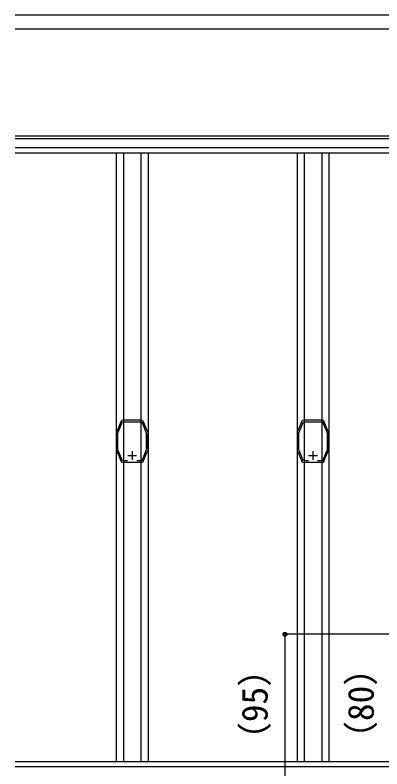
# Model space of a CAD drawing. Units: millimetres, scale not verified. Extents: x -875 to 875, y -1304 to 1296.
# Drawn here: x 344 to 551.3, y 531.8 to 957.9 of the extents above; entities that cross this region are included whole.
import ezdxf
from ezdxf.enums import TextEntityAlignment as Align

# ---------------------------------------------------------------- set-up
doc = ezdxf.new("R2010")
doc.units = ezdxf.units.MM
doc.header["$LTSCALE"] = 8
for name, color, linetype in [('0-3_YKK_11E', 7, 'Continuous'), ('0-4_YKK_12', 2, 'Continuous'), ('0-6_YKK_D', 6, 'Continuous')]:
    doc.layers.add(name, color=color, linetype=linetype)
doc.styles.add('ＭＳ ゴシック', font='')
doc.styles.get('ＭＳ ゴシック').set_extended_font_data('MS Gothic')

msp = doc.modelspace()

# ---------------------------------------------------------------- linework, layer by layer
at = {"layer": '0-3_YKK_11E'}
for p, q in [((407.65, 709), (412.65, 709)), ((410.15, 711.5), (410.15, 706.5)), ((509.85, 709), (514.85, 709)), ((512.35, 711.5), (512.35, 706.5))]:
    msp.add_line(p, q, dxfattribs=at)
for points in [[(415.093, 728.9), (405.207, 728.9), (405.079, 728.947), (404.93, 728.992)], [(415.37, 728.992), (415.222, 728.947), (415.093, 728.9)], [(517.293, 728.9), (507.407, 728.9), (507.279, 728.947), (507.13, 728.992)], [(517.57, 728.992), (517.421, 728.947), (517.293, 728.9)], [(403.763, 728.217), (403.747, 728.062), (403.741, 727.925), (401.662, 722.981), (401.565, 722.879), (401.467, 722.776), (401.267, 722.299)], [(407.56, 706), (404.748, 706), (402.15, 712.182), (402.15, 721.818), (404.706, 727.9), (415.594, 727.9), (418.15, 721.819), (418.15, 712.182), (415.552, 706), (412.74, 706)], [(419.033, 722.299), (418.833, 722.776), (418.735, 722.879), (418.638, 722.981), (416.559, 727.925), (416.553, 728.062), (416.538, 728.217)], [(505.962, 728.217), (505.947, 728.062), (505.941, 727.925), (503.862, 722.981), (503.765, 722.879), (503.667, 722.776), (503.467, 722.299)], [(509.76, 706), (506.948, 706), (504.35, 712.182), (504.35, 721.818), (506.906, 727.9), (517.794, 727.9), (520.35, 721.819), (520.35, 712.182), (517.752, 706), (514.94, 706)], [(521.233, 722.299), (521.033, 722.776), (520.935, 722.879), (520.838, 722.981), (518.759, 727.925), (518.753, 728.062), (518.738, 728.217)], [(401.15, 721.718), (401.15, 721.2), (401.2, 721.068), (401.25, 720.935), (401.25, 713.065), (401.2, 712.932), (401.15, 712.8), (401.15, 712.282)], [(419.15, 712.282), (419.15, 712.8), (419.1, 712.932), (419.05, 713.065), (419.05, 720.935), (419.1, 721.068), (419.15, 721.2), (419.15, 721.718)], [(503.35, 721.718), (503.35, 721.2), (503.4, 721.068), (503.45, 720.935), (503.45, 713.065), (503.4, 712.932), (503.35, 712.8), (503.35, 712.282)], [(521.35, 712.282), (521.35, 712.8), (521.3, 712.932), (521.25, 713.065), (521.25, 720.935), (521.3, 721.068), (521.35, 721.2), (521.35, 721.718)], [(401.267, 711.701), (401.467, 711.224), (401.565, 711.121), (401.662, 711.019), (403.741, 706.075), (403.747, 705.938), (403.762, 705.783)], [(416.538, 705.783), (416.553, 705.938), (416.559, 706.075), (418.638, 711.019), (418.735, 711.121), (418.833, 711.224), (419.033, 711.701)], [(503.467, 711.701), (503.667, 711.224), (503.765, 711.121), (503.862, 711.019), (505.941, 706.075), (505.947, 705.938), (505.962, 705.783)], [(518.738, 705.783), (518.753, 705.938), (518.759, 706.075), (520.838, 711.019), (520.935, 711.121), (521.033, 711.224), (521.233, 711.701)], [(404.93, 705.007), (405.079, 705.053), (405.207, 705.1), (415.093, 705.1), (415.221, 705.053), (415.37, 705.007)], [(507.13, 705.007), (507.279, 705.053), (507.407, 705.1), (517.293, 705.1), (517.421, 705.053), (517.57, 705.007)]]:
    msp.add_lwpolyline(points, dxfattribs=at)
for centre, start, end in [((405.08, 727.5), 95.73921, 151.44435), ((415.22, 727.5), 28.55562, 84.26075), ((507.28, 727.5), 95.73921, 151.44435), ((517.42, 727.5), 28.55562, 84.26075), ((402.65, 721.718), 157.21229, 180.00002), ((417.65, 721.718), 359.99994, 22.78745), ((504.85, 721.718), 157.21229, 180.00002), ((519.85, 721.718), 359.99994, 22.78745), ((402.65, 712.282), 179.99992, 202.78766), ((417.65, 712.282), 337.21227, 0), ((504.85, 712.282), 179.99992, 202.78766), ((519.85, 712.282), 337.21227, 0), ((405.08, 706.5), 208.55653, 264.26086), ((415.22, 706.5), 275.73917, 331.44408), ((507.28, 706.5), 208.55653, 264.26086), ((517.42, 706.5), 275.73917, 331.44408)]:
    msp.add_arc(centre, 1.5, start, end, dxfattribs=at)
at = {"layer": '0-4_YKK_12'}
for p, q in [((614, 957.9), (344, 957.9)), ((614, 949.9), (344, 949.9)), ((614, 889.4), (344, 889.4)), ((614, 887.9), (344, 887.9)), ((582.5, 887.9), (344, 887.9)), ((614, 882.9), (344, 882.9)), ((582.5, 879.9), (344, 879.9)), ((401.15, 879.9), (401.15, 535.9)), ((405.207, 879.9), (405.207, 535.9)), ((415.093, 879.9), (415.093, 535.9)), ((419.15, 879.9), (419.15, 535.9)), ((503.35, 879.9), (503.35, 535.9)), ((507.407, 879.9), (507.407, 535.9)), ((517.293, 879.9), (517.293, 535.9)), ((521.35, 879.9), (521.35, 535.9)), ((623.5, 535.9), (344, 535.9)), ((624, 532.9), (344, 532.9))]:
    msp.add_line(p, q, dxfattribs=at)
at = {"layer": '0-6_YKK_D'}
for p, q in [((688, 607.9), (495.5, 607.9)), ((496.5, 607.9), (496.5, 512.9))]:
    msp.add_line(p, q, dxfattribs=at)
msp.add_circle((496.5, 607.9), 1.075, dxfattribs=at)

# ---------------------------------------------------------------- texts
at = {"layer": '0-6_YKK_D', "style": 'ＭＳ ゴシック'}
for s, p in [('（95）', (491.114, 538.256)), ('（80）', (551.114, 538.866))]:
    msp.add_text(s, height=14.66, rotation=90, dxfattribs=at).set_placement(p, align=Align.BOTTOM_LEFT)

doc.saveas('drawing.dxf')
